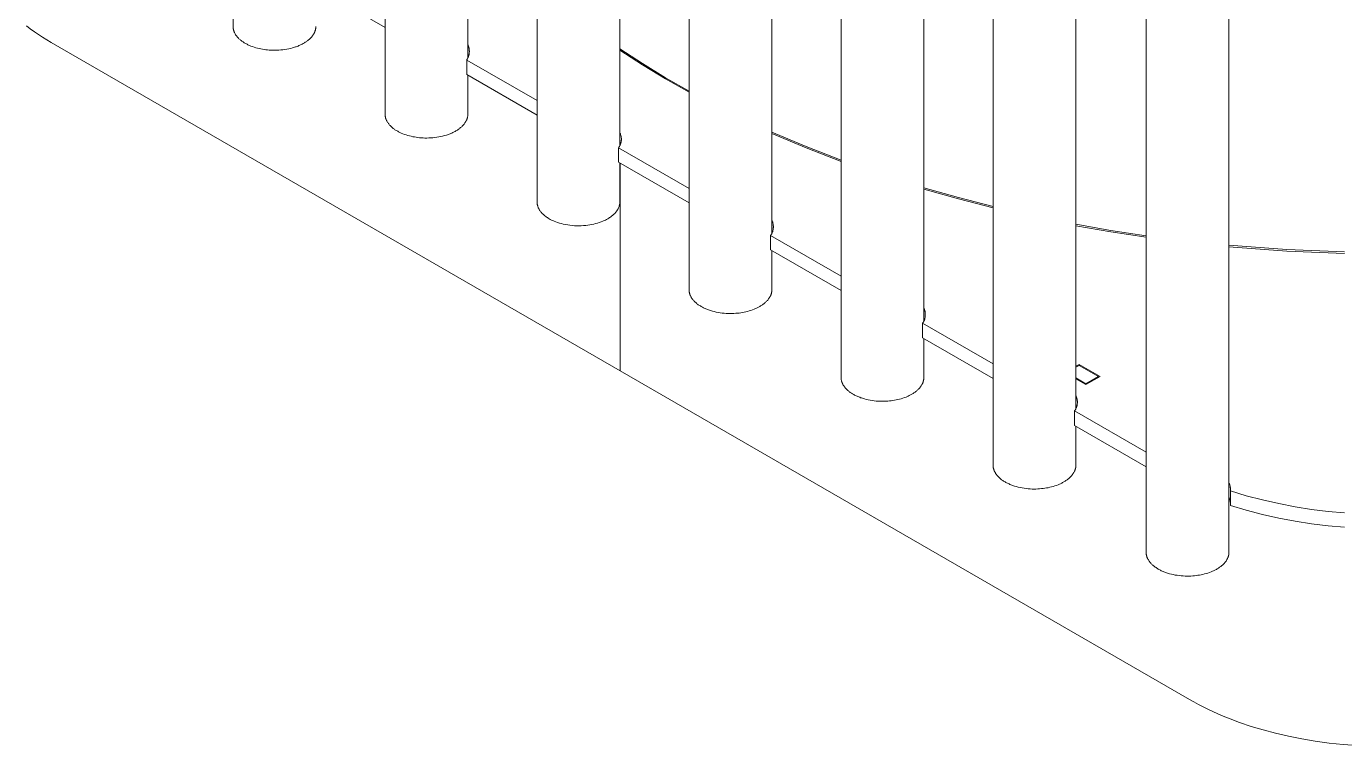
# Model space of a CAD drawing. Header units: millimetres. Extents: x 8434 to 10928, y 788 to 2545.
# Drawn here: x 10481.5 to 10670.7, y 1485.4 to 1588.6 of the extents above; entities that cross this region are included whole.
import ezdxf

# ---------------------------------------------------------------- set-up
doc = ezdxf.new("R2010")
doc.units = ezdxf.units.MM
doc.layers.add('ZANO_R', color=7, linetype='Continuous', lineweight=0)

msp = doc.modelspace()

# ---------------------------------------------------------------- linework, layer by layer
at = {"layer": 'ZANO_R'}
for p, q in [((10511.2, 1588.62), (10511.2, 2040.74)), ((10533.01, 1576.02), (10533.01, 2028.14)), ((10544.9, 2021.28), (10544.9, 1584.11)), ((10566.72, 2008.68), (10566.72, 1571.52)), ((10576.65, 1550.83), (10576.65, 2002.95)), ((10588.54, 1996.09), (10588.54, 1558.92)), ((10598.46, 1538.24), (10598.46, 1990.36)), ((10610.35, 1983.49), (10610.35, 1546.33)), ((10620.28, 1525.64), (10620.28, 1977.76)), ((10632.17, 1970.9), (10632.17, 1533.73)), ((10642.25, 1513.14), (10642.25, 1965.24)), ((10654.14, 1960.87), (10654.14, 1513.14)), ((10554.83, 1563.43), (10554.83, 1697.23)), ((10533.01, 1588.47), (10522.91, 1594.31)), ((10482.1, 1588.25), (10481.53, 1588.68)), ((10482.68, 1587.84), (10482.1, 1588.25)), ((10483.27, 1587.44), (10482.68, 1587.84)), ((10511.2, 1588.62), (10511.2, 1588.58)), ((10511.2, 1588.58), (10511.2, 1588.55)), ((10511.2, 1588.55), (10511.2, 1588.51)), ((10511.2, 1588.51), (10511.2, 1588.47)), ((10511.2, 1588.47), (10511.21, 1588.44)), ((10511.21, 1588.44), (10511.21, 1588.4)), ((10511.21, 1588.4), (10511.21, 1588.36)), ((10511.21, 1588.36), (10511.22, 1588.33)), ((10511.22, 1588.33), (10511.23, 1588.29)), ((10511.23, 1588.29), (10511.23, 1588.25)), ((10511.23, 1588.25), (10511.24, 1588.21)), ((10511.24, 1588.21), (10511.25, 1588.18)), ((10511.25, 1588.18), (10511.26, 1588.14)), ((10511.26, 1588.14), (10511.27, 1588.1)), ((10511.27, 1588.1), (10511.28, 1588.06)), ((10511.28, 1588.06), (10511.29, 1588.03)), ((10511.29, 1588.03), (10511.3, 1587.99)), ((10511.3, 1587.99), (10511.31, 1587.95)), ((10511.31, 1587.95), (10511.33, 1587.91)), ((10511.33, 1587.91), (10511.34, 1587.87)), ((10511.34, 1587.87), (10511.35, 1587.84)), ((10511.35, 1587.84), (10511.37, 1587.8)), ((10511.37, 1587.8), (10511.4, 1587.72)), ((10511.4, 1587.72), (10511.44, 1587.65)), ((10511.44, 1587.65), (10511.48, 1587.57)), ((10511.48, 1587.57), (10511.52, 1587.5)), ((10511.52, 1587.5), (10511.57, 1587.42)), ((10522.71, 1587.42), (10522.76, 1587.5)), ((10522.76, 1587.5), (10522.81, 1587.57)), ((10522.81, 1587.57), (10522.85, 1587.65)), ((10522.85, 1587.65), (10522.87, 1587.69)), ((10522.87, 1587.69), (10522.89, 1587.73)), ((10522.89, 1587.73), (10522.9, 1587.77)), ((10522.9, 1587.77), (10522.92, 1587.81)), ((10522.92, 1587.81), (10522.94, 1587.84)), ((10522.94, 1587.84), (10522.95, 1587.88)), ((10522.95, 1587.88), (10522.96, 1587.92)), ((10522.96, 1587.92), (10522.98, 1587.96)), ((10522.98, 1587.96), (10522.99, 1588)), ((10522.99, 1588), (10523, 1588.04)), ((10523, 1588.04), (10523.01, 1588.07)), ((10523.01, 1588.07), (10523.02, 1588.11)), ((10523.02, 1588.11), (10523.03, 1588.15)), ((10523.03, 1588.15), (10523.04, 1588.19)), ((10523.04, 1588.19), (10523.05, 1588.25)), ((10523.05, 1588.25), (10523.06, 1588.31)), ((10523.06, 1588.31), (10523.07, 1588.37)), ((10523.07, 1588.37), (10523.08, 1588.43)), ((10523.08, 1588.49), (10523.09, 1588.56)), ((10523.08, 1588.43), (10523.08, 1588.49)), ((10523.09, 1588.56), (10523.09, 1588.62)), ((10483.87, 1587.06), (10483.27, 1587.44)), ((10484.48, 1586.68), (10483.87, 1587.06)), ((10485.1, 1586.31), (10484.48, 1586.68)), ((10485.1, 1586.31), (10566.78, 1539.16)), ((10511.57, 1587.42), (10511.62, 1587.35)), ((10511.62, 1587.35), (10511.67, 1587.28)), ((10511.67, 1587.28), (10511.73, 1587.2)), ((10511.73, 1587.2), (10511.79, 1587.13)), ((10511.79, 1587.13), (10511.85, 1587.06)), ((10511.85, 1587.06), (10511.91, 1586.99)), ((10511.91, 1586.99), (10511.98, 1586.92)), ((10511.98, 1586.92), (10512.05, 1586.85)), ((10512.05, 1586.85), (10512.12, 1586.78)), ((10512.12, 1586.78), (10512.2, 1586.71)), ((10512.2, 1586.71), (10512.28, 1586.64)), ((10512.28, 1586.64), (10512.36, 1586.58)), ((10512.36, 1586.58), (10512.45, 1586.51)), ((10512.45, 1586.51), (10512.54, 1586.45)), ((10512.54, 1586.45), (10512.63, 1586.39)), ((10512.63, 1586.39), (10512.72, 1586.33)), ((10512.72, 1586.33), (10512.81, 1586.27)), ((10512.81, 1586.27), (10512.91, 1586.21)), ((10512.91, 1586.21), (10513.01, 1586.15)), ((10513.01, 1586.15), (10513.11, 1586.1)), ((10513.11, 1586.1), (10513.21, 1586.04)), ((10513.21, 1586.04), (10513.32, 1585.99)), ((10513.32, 1585.99), (10513.43, 1585.94)), ((10513.43, 1585.94), (10513.54, 1585.89)), ((10513.54, 1585.89), (10513.76, 1585.8)), ((10513.76, 1585.8), (10513.99, 1585.71)), ((10513.99, 1585.71), (10514.22, 1585.63)), ((10514.22, 1585.63), (10514.46, 1585.56)), ((10519.74, 1585.53), (10520.01, 1585.61)), ((10520.01, 1585.61), (10520.15, 1585.66)), ((10520.15, 1585.66), (10520.28, 1585.7)), ((10520.28, 1585.7), (10520.41, 1585.75)), ((10520.41, 1585.75), (10520.54, 1585.8)), ((10520.54, 1585.8), (10520.66, 1585.85)), ((10520.66, 1585.85), (10520.78, 1585.91)), ((10520.78, 1585.91), (10520.9, 1585.96)), ((10520.9, 1585.96), (10521.02, 1586.02)), ((10521.02, 1586.02), (10521.14, 1586.08)), ((10521.14, 1586.08), (10521.25, 1586.14)), ((10521.25, 1586.14), (10521.36, 1586.2)), ((10521.36, 1586.2), (10521.47, 1586.26)), ((10521.47, 1586.26), (10521.57, 1586.33)), ((10521.57, 1586.33), (10521.67, 1586.39)), ((10521.67, 1586.39), (10521.77, 1586.46)), ((10521.77, 1586.46), (10521.86, 1586.53)), ((10521.86, 1586.53), (10521.95, 1586.6)), ((10521.95, 1586.6), (10522.04, 1586.67)), ((10522.04, 1586.67), (10522.12, 1586.74)), ((10522.12, 1586.74), (10522.2, 1586.82)), ((10522.2, 1586.82), (10522.28, 1586.89)), ((10522.28, 1586.89), (10522.35, 1586.96)), ((10522.35, 1586.96), (10522.42, 1587.04)), ((10522.42, 1587.04), (10522.49, 1587.11)), ((10522.49, 1587.11), (10522.55, 1587.19)), ((10522.55, 1587.19), (10522.61, 1587.27)), ((10522.61, 1587.27), (10522.66, 1587.34)), ((10522.66, 1587.34), (10522.71, 1587.42)), ((10544.94, 1585.9), (10544.9, 1585.96)), ((10544.96, 1585.83), (10544.94, 1585.9)), ((10544.99, 1585.76), (10544.96, 1585.83)), ((10545.01, 1585.69), (10544.99, 1585.76)), ((10545.03, 1585.62), (10545.01, 1585.69)), ((10545.05, 1585.55), (10545.03, 1585.62)), ((10514.46, 1585.56), (10514.7, 1585.49)), ((10514.7, 1585.49), (10514.94, 1585.43)), ((10514.94, 1585.43), (10515.18, 1585.38)), ((10515.18, 1585.38), (10515.43, 1585.33)), ((10515.43, 1585.33), (10515.67, 1585.29)), ((10515.67, 1585.29), (10515.91, 1585.26)), ((10515.91, 1585.26), (10516.16, 1585.23)), ((10516.16, 1585.23), (10516.39, 1585.21)), ((10516.39, 1585.21), (10516.66, 1585.2)), ((10516.66, 1585.2), (10516.93, 1585.19)), ((10516.93, 1585.19), (10517.2, 1585.19)), ((10517.2, 1585.19), (10517.48, 1585.19)), ((10517.48, 1585.19), (10517.76, 1585.21)), ((10517.76, 1585.21), (10518.05, 1585.23)), ((10518.05, 1585.23), (10518.33, 1585.26)), ((10518.33, 1585.26), (10518.62, 1585.29)), ((10518.62, 1585.29), (10518.9, 1585.34)), ((10518.9, 1585.34), (10519.19, 1585.4)), ((10519.19, 1585.4), (10519.47, 1585.46)), ((10519.47, 1585.46), (10519.74, 1585.53)), ((10544.73, 1583.79), (10544.77, 1583.85)), ((10554.83, 1577.96), (10544.73, 1583.79)), ((10544.73, 1581.71), (10544.73, 1583.79)), ((10544.77, 1583.85), (10544.81, 1583.91)), ((10544.81, 1583.91), (10544.84, 1583.98)), ((10544.84, 1583.98), (10544.88, 1584.04)), ((10544.88, 1584.04), (10544.91, 1584.11)), ((10544.91, 1584.11), (10544.94, 1584.18)), ((10544.94, 1584.18), (10544.97, 1584.24)), ((10544.97, 1584.24), (10544.99, 1584.31)), ((10544.99, 1584.31), (10545.02, 1584.38)), ((10545.02, 1584.38), (10545.04, 1584.45)), ((10545.04, 1584.45), (10545.06, 1584.53)), ((10545.07, 1585.48), (10545.05, 1585.55)), ((10545.06, 1584.53), (10545.07, 1584.6)), ((10545.08, 1585.4), (10545.07, 1585.48)), ((10545.07, 1584.6), (10545.09, 1584.67)), ((10545.1, 1585.33), (10545.08, 1585.4)), ((10545.09, 1584.67), (10545.1, 1584.74)), ((10545.1, 1585.26), (10545.1, 1585.33)), ((10545.11, 1585.19), (10545.1, 1585.26)), ((10545.1, 1584.74), (10545.11, 1584.82)), ((10545.11, 1585.11), (10545.11, 1585.19)), ((10545.12, 1585.04), (10545.11, 1585.11)), ((10545.11, 1584.89), (10545.12, 1584.96)), ((10545.11, 1584.82), (10545.11, 1584.89)), ((10545.12, 1584.96), (10545.12, 1585.04)), ((10566.72, 1585.38), (10569.97, 1583.27)), ((10569.97, 1583.1), (10566.72, 1585.22)), ((10569.97, 1583.27), (10573.28, 1581.25)), ((10573.28, 1581.08), (10569.97, 1583.1)), ((10554.83, 1575.88), (10544.73, 1581.71)), ((10544.9, 1581.61), (10544.9, 1576.02)), ((10573.28, 1581.25), (10576.65, 1579.33)), ((10576.65, 1579.16), (10573.28, 1581.08)), ((10533.01, 1576.02), (10533.01, 1575.99)), ((10533.01, 1575.99), (10533.02, 1575.95)), ((10533.02, 1575.95), (10533.02, 1575.91)), ((10533.02, 1575.91), (10533.02, 1575.88)), ((10533.02, 1575.88), (10533.02, 1575.84)), ((10533.02, 1575.84), (10533.03, 1575.8)), ((10533.03, 1575.8), (10533.03, 1575.77)), ((10533.03, 1575.77), (10533.04, 1575.73)), ((10533.04, 1575.73), (10533.04, 1575.69)), ((10533.04, 1575.69), (10533.05, 1575.66)), ((10533.05, 1575.66), (10533.06, 1575.62)), ((10533.06, 1575.62), (10533.06, 1575.58)), ((10533.06, 1575.58), (10533.07, 1575.54)), ((10533.07, 1575.54), (10533.08, 1575.51)), ((10533.08, 1575.51), (10533.09, 1575.47)), ((10533.09, 1575.47), (10533.1, 1575.43)), ((10533.1, 1575.43), (10533.12, 1575.39)), ((10533.12, 1575.39), (10533.13, 1575.35)), ((10533.13, 1575.35), (10533.14, 1575.32)), ((10533.14, 1575.32), (10533.16, 1575.28)), ((10533.16, 1575.28), (10533.17, 1575.24)), ((10533.17, 1575.24), (10533.19, 1575.2)), ((10533.19, 1575.2), (10533.22, 1575.13)), ((10533.22, 1575.13), (10533.26, 1575.05)), ((10533.26, 1575.05), (10533.3, 1574.98)), ((10533.3, 1574.98), (10533.34, 1574.9)), ((10533.34, 1574.9), (10533.39, 1574.83)), ((10533.39, 1574.83), (10533.44, 1574.75)), ((10533.44, 1574.75), (10533.49, 1574.68)), ((10533.49, 1574.68), (10533.54, 1574.61)), ((10533.54, 1574.61), (10533.6, 1574.54)), ((10533.6, 1574.54), (10533.66, 1574.46)), ((10533.66, 1574.46), (10533.73, 1574.39)), ((10533.73, 1574.39), (10533.8, 1574.32)), ((10533.8, 1574.32), (10533.87, 1574.25)), ((10533.87, 1574.25), (10533.94, 1574.18)), ((10543.94, 1574.15), (10544.02, 1574.22)), ((10544.02, 1574.22), (10544.09, 1574.29)), ((10544.09, 1574.29), (10544.17, 1574.37)), ((10544.17, 1574.37), (10544.24, 1574.44)), ((10544.24, 1574.44), (10544.3, 1574.52)), ((10544.3, 1574.52), (10544.37, 1574.59)), ((10544.37, 1574.59), (10544.42, 1574.67)), ((10544.42, 1574.67), (10544.48, 1574.75)), ((10544.48, 1574.75), (10544.53, 1574.82)), ((10544.53, 1574.82), (10544.58, 1574.9)), ((10544.58, 1574.9), (10544.62, 1574.98)), ((10544.62, 1574.98), (10544.66, 1575.06)), ((10544.66, 1575.06), (10544.68, 1575.09)), ((10544.68, 1575.09), (10544.7, 1575.13)), ((10544.7, 1575.13), (10544.72, 1575.17)), ((10544.72, 1575.17), (10544.74, 1575.21)), ((10544.74, 1575.21), (10544.75, 1575.25)), ((10544.75, 1575.25), (10544.77, 1575.29)), ((10544.77, 1575.29), (10544.78, 1575.33)), ((10544.78, 1575.33), (10544.79, 1575.36)), ((10544.79, 1575.36), (10544.81, 1575.4)), ((10544.81, 1575.4), (10544.82, 1575.44)), ((10544.82, 1575.44), (10544.83, 1575.48)), ((10544.83, 1575.48), (10544.84, 1575.52)), ((10544.84, 1575.52), (10544.85, 1575.55)), ((10544.85, 1575.55), (10544.86, 1575.59)), ((10544.86, 1575.59), (10544.87, 1575.65)), ((10544.87, 1575.65), (10544.88, 1575.71)), ((10544.88, 1575.71), (10544.89, 1575.78)), ((10544.89, 1575.78), (10544.9, 1575.84)), ((10544.9, 1575.96), (10544.9, 1576.02)), ((10544.9, 1575.9), (10544.9, 1575.96)), ((10544.9, 1575.84), (10544.9, 1575.9)), ((10533.94, 1574.18), (10534.02, 1574.12)), ((10534.02, 1574.12), (10534.1, 1574.05)), ((10534.1, 1574.05), (10534.18, 1573.98)), ((10534.18, 1573.98), (10534.26, 1573.92)), ((10534.26, 1573.92), (10534.35, 1573.85)), ((10534.35, 1573.85), (10534.44, 1573.79)), ((10534.44, 1573.79), (10534.53, 1573.73)), ((10534.53, 1573.73), (10534.63, 1573.67)), ((10534.63, 1573.67), (10534.73, 1573.61)), ((10534.73, 1573.61), (10534.83, 1573.56)), ((10534.83, 1573.56), (10534.93, 1573.5)), ((10534.93, 1573.5), (10535.03, 1573.45)), ((10535.03, 1573.45), (10535.14, 1573.4)), ((10535.14, 1573.4), (10535.24, 1573.34)), ((10535.24, 1573.34), (10535.35, 1573.3)), ((10535.35, 1573.3), (10535.58, 1573.2)), ((10535.58, 1573.2), (10535.8, 1573.11)), ((10535.8, 1573.11), (10536.04, 1573.03)), ((10536.04, 1573.03), (10536.27, 1572.96)), ((10536.27, 1572.96), (10536.51, 1572.9)), ((10536.51, 1572.9), (10536.76, 1572.84)), ((10536.76, 1572.84), (10537, 1572.78)), ((10537, 1572.78), (10537.24, 1572.74)), ((10537.24, 1572.74), (10537.49, 1572.7)), ((10537.49, 1572.7), (10537.73, 1572.67)), ((10537.73, 1572.67), (10537.97, 1572.64)), ((10537.97, 1572.64), (10538.21, 1572.62)), ((10538.21, 1572.62), (10538.47, 1572.6)), ((10538.47, 1572.6), (10538.74, 1572.59)), ((10538.74, 1572.59), (10539.02, 1572.59)), ((10539.02, 1572.59), (10539.3, 1572.6)), ((10539.3, 1572.6), (10539.58, 1572.61)), ((10539.58, 1572.61), (10539.86, 1572.63)), ((10539.86, 1572.63), (10540.15, 1572.66)), ((10540.15, 1572.66), (10540.43, 1572.7)), ((10540.43, 1572.7), (10540.72, 1572.75)), ((10540.72, 1572.75), (10541, 1572.8)), ((10541, 1572.8), (10541.28, 1572.86)), ((10541.28, 1572.86), (10541.56, 1572.94)), ((10541.56, 1572.94), (10541.83, 1573.02)), ((10541.83, 1573.02), (10541.96, 1573.06)), ((10541.96, 1573.06), (10542.1, 1573.11)), ((10542.1, 1573.11), (10542.23, 1573.16)), ((10542.23, 1573.16), (10542.35, 1573.21)), ((10542.35, 1573.21), (10542.48, 1573.26)), ((10542.48, 1573.26), (10542.6, 1573.31)), ((10542.6, 1573.31), (10542.72, 1573.37)), ((10542.72, 1573.37), (10542.84, 1573.42)), ((10542.84, 1573.42), (10542.95, 1573.48)), ((10542.95, 1573.48), (10543.07, 1573.54)), ((10543.07, 1573.54), (10543.18, 1573.6)), ((10543.18, 1573.6), (10543.28, 1573.67)), ((10543.28, 1573.67), (10543.39, 1573.73)), ((10543.39, 1573.73), (10543.49, 1573.8)), ((10543.49, 1573.8), (10543.58, 1573.87)), ((10543.58, 1573.87), (10543.68, 1573.93)), ((10543.68, 1573.93), (10543.77, 1574)), ((10543.77, 1574), (10543.85, 1574.08)), ((10543.85, 1574.08), (10543.94, 1574.15)), ((10566.75, 1573.3), (10566.72, 1573.37)), ((10566.78, 1573.23), (10566.75, 1573.3)), ((10566.81, 1573.17), (10566.78, 1573.23)), ((10566.83, 1573.1), (10566.81, 1573.17)), ((10566.85, 1573.02), (10566.83, 1573.1)), ((10566.87, 1572.95), (10566.85, 1573.02)), ((10566.89, 1572.88), (10566.87, 1572.95)), ((10566.9, 1572.81), (10566.89, 1572.88)), ((10566.91, 1572.74), (10566.9, 1572.81)), ((10566.92, 1572.66), (10566.91, 1572.74)), ((10566.93, 1572.59), (10566.92, 1572.66)), ((10566.93, 1572.52), (10566.93, 1572.59)), ((10566.93, 1572.44), (10566.93, 1572.52)), ((10566.93, 1572.37), (10566.93, 1572.44)), ((10566.93, 1572.29), (10566.93, 1572.37)), ((10588.54, 1573.45), (10593.47, 1571.36)), ((10593.47, 1571.17), (10588.54, 1573.26)), ((10566.54, 1571.2), (10566.58, 1571.26)), ((10576.65, 1565.36), (10566.54, 1571.2)), ((10566.54, 1569.11), (10566.54, 1571.2)), ((10566.58, 1571.26), (10566.62, 1571.32)), ((10566.62, 1571.32), (10566.66, 1571.38)), ((10566.66, 1571.38), (10566.69, 1571.45)), ((10566.69, 1571.45), (10566.73, 1571.51)), ((10566.73, 1571.51), (10566.76, 1571.58)), ((10566.76, 1571.58), (10566.78, 1571.65)), ((10566.78, 1571.65), (10566.81, 1571.72)), ((10566.81, 1571.72), (10566.83, 1571.79)), ((10566.83, 1571.79), (10566.85, 1571.86)), ((10566.85, 1571.86), (10566.87, 1571.93)), ((10566.87, 1571.93), (10566.89, 1572)), ((10566.89, 1572), (10566.9, 1572.08)), ((10566.9, 1572.08), (10566.91, 1572.15)), ((10566.91, 1572.15), (10566.92, 1572.22)), ((10566.92, 1572.22), (10566.93, 1572.29)), ((10593.47, 1571.36), (10598.46, 1569.42)), ((10598.46, 1569.23), (10593.47, 1571.17)), ((10576.65, 1563.28), (10566.54, 1569.11)), ((10566.72, 1569.01), (10566.72, 1563.43)), ((10566.78, 1568.98), (10566.78, 1539.16)), ((10610.35, 1565.46), (10615.3, 1564.06)), ((10615.3, 1563.86), (10610.35, 1565.26)), ((10554.83, 1563.43), (10554.83, 1563.37)), ((10554.83, 1563.37), (10554.83, 1563.32)), ((10554.83, 1563.32), (10554.84, 1563.26)), ((10554.84, 1563.26), (10554.84, 1563.2)), ((10554.84, 1563.2), (10554.85, 1563.15)), ((10554.85, 1563.15), (10554.86, 1563.09)), ((10554.86, 1563.09), (10554.87, 1563.04)), ((10554.87, 1563.04), (10554.88, 1562.99)), ((10554.88, 1562.99), (10554.9, 1562.92)), ((10554.9, 1562.92), (10554.9, 1562.91)), ((10554.9, 1562.91), (10554.92, 1562.84)), ((10566.63, 1562.84), (10566.65, 1562.91)), ((10566.65, 1562.91), (10566.66, 1562.92)), ((10566.66, 1562.92), (10566.67, 1562.99)), ((10566.67, 1562.99), (10566.68, 1563.04)), ((10566.68, 1563.04), (10566.69, 1563.1)), ((10566.69, 1563.1), (10566.7, 1563.15)), ((10566.7, 1563.15), (10566.71, 1563.22)), ((10566.71, 1563.22), (10566.72, 1563.29)), ((10566.72, 1563.36), (10566.72, 1563.43)), ((10566.72, 1563.29), (10566.72, 1563.36)), ((10615.3, 1564.06), (10620.28, 1562.78)), ((10620.28, 1562.57), (10615.3, 1563.86)), ((10554.92, 1562.84), (10554.92, 1562.82)), ((10554.92, 1562.82), (10554.95, 1562.75)), ((10554.95, 1562.75), (10554.98, 1562.67)), ((10554.98, 1562.67), (10555.01, 1562.59)), ((10555.01, 1562.59), (10555.04, 1562.52)), ((10555.04, 1562.52), (10555.08, 1562.45)), ((10555.08, 1562.45), (10555.12, 1562.38)), ((10555.12, 1562.38), (10555.16, 1562.3)), ((10555.16, 1562.3), (10555.2, 1562.23)), ((10555.2, 1562.23), (10555.25, 1562.17)), ((10555.25, 1562.17), (10555.3, 1562.09)), ((10555.3, 1562.09), (10555.35, 1562.02)), ((10555.35, 1562.02), (10555.41, 1561.95)), ((10555.41, 1561.95), (10555.46, 1561.89)), ((10555.46, 1561.89), (10555.53, 1561.81)), ((10555.53, 1561.81), (10555.62, 1561.72)), ((10555.62, 1561.72), (10555.7, 1561.64)), ((10555.7, 1561.64), (10555.79, 1561.56)), ((10555.79, 1561.56), (10555.88, 1561.48)), ((10555.88, 1561.48), (10555.97, 1561.41)), ((10555.97, 1561.41), (10556.08, 1561.32)), ((10556.08, 1561.32), (10556.2, 1561.24)), ((10556.2, 1561.24), (10556.32, 1561.16)), ((10556.32, 1561.16), (10556.44, 1561.08)), ((10556.44, 1561.08), (10556.56, 1561.01)), ((10556.56, 1561.01), (10556.73, 1560.91)), ((10564.82, 1560.91), (10564.99, 1561.01)), ((10564.99, 1561.01), (10565.12, 1561.08)), ((10565.12, 1561.08), (10565.24, 1561.16)), ((10565.24, 1561.16), (10565.35, 1561.24)), ((10565.35, 1561.24), (10565.47, 1561.32)), ((10565.47, 1561.32), (10565.58, 1561.41)), ((10565.58, 1561.41), (10565.68, 1561.48)), ((10565.68, 1561.48), (10565.76, 1561.56)), ((10565.76, 1561.56), (10565.85, 1561.64)), ((10565.85, 1561.64), (10565.94, 1561.72)), ((10565.94, 1561.72), (10566.02, 1561.81)), ((10566.02, 1561.81), (10566.09, 1561.89)), ((10566.09, 1561.89), (10566.15, 1561.95)), ((10566.15, 1561.95), (10566.2, 1562.02)), ((10566.2, 1562.02), (10566.25, 1562.09)), ((10566.25, 1562.09), (10566.31, 1562.17)), ((10566.31, 1562.17), (10566.35, 1562.23)), ((10566.35, 1562.23), (10566.39, 1562.3)), ((10566.39, 1562.3), (10566.43, 1562.38)), ((10566.43, 1562.38), (10566.47, 1562.45)), ((10566.47, 1562.45), (10566.51, 1562.52)), ((10566.51, 1562.52), (10566.54, 1562.59)), ((10566.54, 1562.59), (10566.57, 1562.67)), ((10566.57, 1562.67), (10566.6, 1562.75)), ((10566.6, 1562.75), (10566.63, 1562.82)), ((10566.63, 1562.82), (10566.63, 1562.84)), ((10556.73, 1560.91), (10556.91, 1560.82)), ((10556.91, 1560.82), (10557.09, 1560.73)), ((10557.09, 1560.73), (10557.28, 1560.65)), ((10557.28, 1560.65), (10557.54, 1560.55)), ((10557.54, 1560.55), (10557.79, 1560.46)), ((10557.79, 1560.46), (10558.06, 1560.38)), ((10558.06, 1560.38), (10558.32, 1560.3)), ((10558.32, 1560.3), (10558.59, 1560.24)), ((10558.59, 1560.24), (10558.91, 1560.17)), ((10558.91, 1560.17), (10559.23, 1560.11)), ((10559.23, 1560.11), (10559.55, 1560.07)), ((10559.55, 1560.07), (10559.87, 1560.04)), ((10559.87, 1560.04), (10560.19, 1560.01)), ((10560.19, 1560.01), (10560.51, 1560)), ((10560.51, 1560), (10560.83, 1560)), ((10560.83, 1560), (10561.18, 1560)), ((10561.18, 1560), (10561.52, 1560.02)), ((10561.52, 1560.02), (10561.81, 1560.05)), ((10561.81, 1560.05), (10562.1, 1560.08)), ((10562.1, 1560.08), (10562.39, 1560.12)), ((10562.39, 1560.12), (10562.68, 1560.18)), ((10562.68, 1560.18), (10562.96, 1560.24)), ((10562.96, 1560.24), (10563.23, 1560.3)), ((10563.23, 1560.3), (10563.49, 1560.38)), ((10563.49, 1560.38), (10563.76, 1560.46)), ((10563.76, 1560.46), (10564.02, 1560.55)), ((10564.02, 1560.55), (10564.27, 1560.65)), ((10564.27, 1560.65), (10564.46, 1560.73)), ((10564.46, 1560.73), (10564.64, 1560.82)), ((10564.64, 1560.82), (10564.82, 1560.91)), ((10588.57, 1560.71), (10588.54, 1560.77)), ((10588.6, 1560.64), (10588.57, 1560.71)), ((10588.62, 1560.57), (10588.6, 1560.64)), ((10588.6, 1559.05), (10588.63, 1559.12)), ((10588.65, 1560.5), (10588.62, 1560.57)), ((10588.63, 1559.12), (10588.65, 1559.19)), ((10588.67, 1560.43), (10588.65, 1560.5)), ((10588.65, 1559.19), (10588.67, 1559.26)), ((10588.69, 1560.36), (10588.67, 1560.43)), ((10588.67, 1559.26), (10588.69, 1559.34)), ((10588.7, 1560.29), (10588.69, 1560.36)), ((10588.69, 1559.34), (10588.7, 1559.41)), ((10588.72, 1560.21), (10588.7, 1560.29)), ((10588.7, 1559.41), (10588.72, 1559.48)), ((10588.73, 1560.14), (10588.72, 1560.21)), ((10588.72, 1559.48), (10588.73, 1559.55)), ((10588.74, 1560.07), (10588.73, 1560.14)), ((10588.73, 1559.55), (10588.74, 1559.63)), ((10588.74, 1559.99), (10588.74, 1560.07)), ((10588.75, 1559.92), (10588.74, 1559.99)), ((10588.74, 1559.7), (10588.75, 1559.77)), ((10588.74, 1559.63), (10588.74, 1559.7)), ((10588.75, 1559.85), (10588.75, 1559.92)), ((10588.75, 1559.77), (10588.75, 1559.85)), ((10632.17, 1560.22), (10637.2, 1559.34)), ((10637.2, 1559.13), (10632.17, 1560.01)), ((10637.2, 1559.34), (10642.25, 1558.57)), ((10642.25, 1558.36), (10637.2, 1559.13)), ((10588.36, 1558.6), (10588.4, 1558.66)), ((10598.46, 1552.77), (10588.36, 1558.6)), ((10588.36, 1556.52), (10588.36, 1558.6)), ((10588.4, 1558.66), (10588.44, 1558.72)), ((10588.44, 1558.72), (10588.47, 1558.79)), ((10588.47, 1558.79), (10588.51, 1558.85)), ((10588.51, 1558.85), (10588.54, 1558.92)), ((10588.54, 1558.92), (10588.57, 1558.99)), ((10588.57, 1558.99), (10588.6, 1559.05)), ((10654.14, 1557.19), (10662.43, 1556.58)), ((10598.46, 1550.69), (10588.36, 1556.52)), ((10588.54, 1556.42), (10588.54, 1550.83)), ((10662.43, 1556.37), (10654.14, 1556.98)), ((10662.43, 1556.58), (10670.74, 1556.24)), ((10670.74, 1556.03), (10662.43, 1556.37)), ((10576.65, 1550.83), (10576.65, 1550.78)), ((10576.65, 1550.78), (10576.65, 1550.72)), ((10576.65, 1550.72), (10576.65, 1550.67)), ((10576.65, 1550.67), (10576.66, 1550.62)), ((10576.66, 1550.62), (10576.67, 1550.56)), ((10576.67, 1550.56), (10576.67, 1550.51)), ((10576.67, 1550.51), (10576.68, 1550.45)), ((10576.68, 1550.45), (10576.69, 1550.4)), ((10576.69, 1550.4), (10576.7, 1550.36)), ((10576.7, 1550.36), (10576.71, 1550.32)), ((10576.71, 1550.32), (10576.72, 1550.29)), ((10576.72, 1550.29), (10576.73, 1550.25)), ((10576.73, 1550.25), (10576.74, 1550.21)), ((10576.74, 1550.21), (10576.76, 1550.17)), ((10576.76, 1550.17), (10576.77, 1550.13)), ((10576.77, 1550.13), (10576.78, 1550.1)), ((10576.78, 1550.1), (10576.8, 1550.06)), ((10576.8, 1550.06), (10576.82, 1550.02)), ((10576.82, 1550.02), (10576.83, 1549.98)), ((10576.83, 1549.98), (10576.85, 1549.94)), ((10576.85, 1549.94), (10576.87, 1549.9)), ((10576.87, 1549.9), (10576.89, 1549.87)), ((10576.89, 1549.87), (10576.93, 1549.79)), ((10576.93, 1549.79), (10576.97, 1549.71)), ((10576.97, 1549.71), (10577.02, 1549.63)), ((10577.02, 1549.63), (10577.07, 1549.56)), ((10588.12, 1549.56), (10588.17, 1549.64)), ((10588.17, 1549.64), (10588.21, 1549.71)), ((10588.21, 1549.71), (10588.25, 1549.79)), ((10588.25, 1549.79), (10588.29, 1549.86)), ((10588.29, 1549.86), (10588.33, 1549.94)), ((10588.33, 1549.94), (10588.37, 1550.01)), ((10588.37, 1550.01), (10588.38, 1550.05)), ((10588.38, 1550.05), (10588.4, 1550.09)), ((10588.4, 1550.09), (10588.41, 1550.13)), ((10588.41, 1550.13), (10588.42, 1550.16)), ((10588.42, 1550.16), (10588.44, 1550.2)), ((10588.44, 1550.2), (10588.45, 1550.24)), ((10588.45, 1550.24), (10588.46, 1550.28)), ((10588.46, 1550.28), (10588.47, 1550.31)), ((10588.47, 1550.31), (10588.48, 1550.35)), ((10588.48, 1550.35), (10588.49, 1550.39)), ((10588.49, 1550.39), (10588.5, 1550.43)), ((10588.5, 1550.46), (10588.51, 1550.5)), ((10588.5, 1550.43), (10588.5, 1550.46)), ((10588.51, 1550.5), (10588.52, 1550.54)), ((10588.52, 1550.58), (10588.53, 1550.61)), ((10588.52, 1550.54), (10588.52, 1550.58)), ((10588.53, 1550.72), (10588.54, 1550.76)), ((10588.53, 1550.69), (10588.53, 1550.72)), ((10588.53, 1550.65), (10588.53, 1550.69)), ((10588.53, 1550.61), (10588.53, 1550.65)), ((10588.54, 1550.8), (10588.54, 1550.83)), ((10588.54, 1550.76), (10588.54, 1550.8)), ((10577.07, 1549.56), (10577.13, 1549.48)), ((10577.13, 1549.48), (10577.19, 1549.4)), ((10577.19, 1549.4), (10577.25, 1549.33)), ((10577.25, 1549.33), (10577.31, 1549.25)), ((10577.31, 1549.25), (10577.38, 1549.18)), ((10577.38, 1549.18), (10577.46, 1549.1)), ((10577.46, 1549.1), (10577.53, 1549.03)), ((10577.53, 1549.03), (10577.61, 1548.96)), ((10577.61, 1548.96), (10577.7, 1548.88)), ((10577.7, 1548.88), (10577.78, 1548.81)), ((10577.78, 1548.81), (10577.87, 1548.74)), ((10577.87, 1548.74), (10577.97, 1548.67)), ((10577.97, 1548.67), (10578.07, 1548.61)), ((10578.07, 1548.61), (10578.17, 1548.54)), ((10578.17, 1548.54), (10578.27, 1548.48)), ((10578.27, 1548.48), (10578.38, 1548.41)), ((10578.38, 1548.41), (10578.48, 1548.35)), ((10578.48, 1548.35), (10578.6, 1548.29)), ((10578.6, 1548.29), (10578.71, 1548.23)), ((10578.71, 1548.23), (10578.83, 1548.17)), ((10578.83, 1548.17), (10578.95, 1548.12)), ((10578.95, 1548.12), (10579.07, 1548.07)), ((10579.07, 1548.07), (10579.2, 1548.01)), ((10579.2, 1548.01), (10579.33, 1547.96)), ((10579.33, 1547.96), (10579.46, 1547.92)), ((10579.46, 1547.92), (10579.59, 1547.87)), ((10579.59, 1547.87), (10579.72, 1547.83)), ((10579.72, 1547.83), (10579.99, 1547.75)), ((10579.99, 1547.75), (10580.27, 1547.67)), ((10585.04, 1547.7), (10585.28, 1547.77)), ((10585.28, 1547.77), (10585.51, 1547.84)), ((10585.51, 1547.84), (10585.75, 1547.92)), ((10585.75, 1547.92), (10585.98, 1548.01)), ((10585.98, 1548.01), (10586.2, 1548.1)), ((10586.2, 1548.1), (10586.31, 1548.15)), ((10586.31, 1548.15), (10586.42, 1548.2)), ((10586.42, 1548.2), (10586.52, 1548.26)), ((10586.52, 1548.26), (10586.62, 1548.31)), ((10586.62, 1548.31), (10586.73, 1548.37)), ((10586.73, 1548.37), (10586.83, 1548.42)), ((10586.83, 1548.42), (10586.92, 1548.48)), ((10586.92, 1548.48), (10587.02, 1548.54)), ((10587.02, 1548.54), (10587.11, 1548.6)), ((10587.11, 1548.6), (10587.2, 1548.66)), ((10587.2, 1548.66), (10587.29, 1548.73)), ((10587.29, 1548.73), (10587.37, 1548.79)), ((10587.37, 1548.79), (10587.45, 1548.86)), ((10587.45, 1548.86), (10587.53, 1548.92)), ((10587.53, 1548.92), (10587.61, 1548.99)), ((10587.61, 1548.99), (10587.68, 1549.06)), ((10587.68, 1549.06), (10587.75, 1549.13)), ((10587.75, 1549.13), (10587.82, 1549.2)), ((10587.82, 1549.2), (10587.89, 1549.27)), ((10587.89, 1549.27), (10587.95, 1549.34)), ((10587.95, 1549.34), (10588.01, 1549.42)), ((10588.01, 1549.42), (10588.06, 1549.49)), ((10588.06, 1549.49), (10588.12, 1549.56)), ((10610.38, 1548.11), (10610.35, 1548.18)), ((10610.41, 1548.04), (10610.38, 1548.11)), ((10610.44, 1547.97), (10610.41, 1548.04)), ((10610.46, 1547.9), (10610.44, 1547.97)), ((10610.48, 1547.83), (10610.46, 1547.9)), ((10610.5, 1547.76), (10610.48, 1547.83)), ((10610.52, 1547.69), (10610.5, 1547.76)), ((10580.27, 1547.67), (10580.55, 1547.61)), ((10580.55, 1547.61), (10580.83, 1547.55)), ((10580.83, 1547.55), (10581.12, 1547.51)), ((10581.12, 1547.51), (10581.4, 1547.47)), ((10581.4, 1547.47), (10581.69, 1547.44)), ((10581.69, 1547.44), (10581.97, 1547.42)), ((10581.97, 1547.42), (10582.26, 1547.41)), ((10582.26, 1547.41), (10582.53, 1547.4)), ((10582.53, 1547.4), (10582.81, 1547.4)), ((10582.81, 1547.4), (10583.08, 1547.41)), ((10583.08, 1547.41), (10583.34, 1547.43)), ((10583.34, 1547.43), (10583.58, 1547.45)), ((10583.58, 1547.45), (10583.82, 1547.47)), ((10583.82, 1547.47), (10584.06, 1547.51)), ((10584.06, 1547.51), (10584.31, 1547.55)), ((10584.31, 1547.55), (10584.55, 1547.59)), ((10584.55, 1547.59), (10584.8, 1547.64)), ((10584.8, 1547.64), (10585.04, 1547.7)), ((10610.17, 1546), (10610.21, 1546.07)), ((10620.28, 1540.17), (10610.17, 1546)), ((10610.17, 1543.92), (10610.17, 1546)), ((10610.21, 1546.07), (10610.25, 1546.13)), ((10610.25, 1546.13), (10610.29, 1546.19)), ((10610.29, 1546.19), (10610.33, 1546.26)), ((10610.33, 1546.26), (10610.36, 1546.32)), ((10610.36, 1546.32), (10610.39, 1546.39)), ((10610.39, 1546.39), (10610.42, 1546.46)), ((10610.42, 1546.46), (10610.44, 1546.53)), ((10610.44, 1546.53), (10610.47, 1546.6)), ((10610.47, 1546.6), (10610.49, 1546.67)), ((10610.49, 1546.67), (10610.5, 1546.74)), ((10610.5, 1546.74), (10610.52, 1546.81)), ((10610.53, 1547.62), (10610.52, 1547.69)), ((10610.52, 1546.81), (10610.53, 1546.88)), ((10610.54, 1547.54), (10610.53, 1547.62)), ((10610.53, 1546.88), (10610.55, 1546.96)), ((10610.55, 1547.47), (10610.54, 1547.54)), ((10610.56, 1547.4), (10610.55, 1547.47)), ((10610.55, 1547.03), (10610.56, 1547.1)), ((10610.55, 1546.96), (10610.55, 1547.03)), ((10610.56, 1547.32), (10610.56, 1547.4)), ((10610.56, 1547.25), (10610.56, 1547.32)), ((10610.56, 1547.18), (10610.56, 1547.25)), ((10610.56, 1547.1), (10610.56, 1547.18)), ((10620.28, 1538.09), (10610.17, 1543.92)), ((10610.35, 1543.82), (10610.35, 1538.24)), ((10566.78, 1539.16), (10648.46, 1492)), ((10632.65, 1540.1), (10632.17, 1539.82)), ((10632.65, 1539.96), (10632.17, 1539.68)), ((10635.65, 1538.37), (10632.65, 1540.1)), ((10632.65, 1540.1), (10632.65, 1539.96)), ((10635.41, 1538.37), (10632.65, 1539.96)), ((10633.61, 1537.33), (10635.41, 1538.37)), ((10633.61, 1537.19), (10635.65, 1538.37)), ((10635.41, 1538.23), (10635.41, 1538.37)), ((10598.46, 1538.24), (10598.46, 1538.18)), ((10598.46, 1538.18), (10598.47, 1538.13)), ((10598.47, 1538.13), (10598.47, 1538.07)), ((10598.47, 1538.07), (10598.47, 1538.02)), ((10598.47, 1538.02), (10598.48, 1537.97)), ((10598.48, 1537.97), (10598.49, 1537.91)), ((10598.49, 1537.91), (10598.5, 1537.86)), ((10598.5, 1537.86), (10598.51, 1537.8)), ((10598.51, 1537.8), (10598.52, 1537.77)), ((10598.52, 1537.77), (10598.53, 1537.73)), ((10598.53, 1537.73), (10598.54, 1537.69)), ((10598.54, 1537.69), (10598.55, 1537.65)), ((10598.55, 1537.65), (10598.56, 1537.62)), ((10598.56, 1537.62), (10598.57, 1537.58)), ((10598.57, 1537.58), (10598.59, 1537.54)), ((10598.59, 1537.54), (10598.6, 1537.5)), ((10598.6, 1537.5), (10598.62, 1537.46)), ((10598.62, 1537.46), (10598.63, 1537.42)), ((10598.63, 1537.42), (10598.65, 1537.39)), ((10598.65, 1537.39), (10598.67, 1537.35)), ((10598.67, 1537.35), (10598.68, 1537.31)), ((10598.68, 1537.31), (10598.7, 1537.27)), ((10598.7, 1537.27), (10598.74, 1537.19)), ((10598.74, 1537.19), (10598.79, 1537.12)), ((10598.79, 1537.12), (10598.84, 1537.04)), ((10598.84, 1537.04), (10598.89, 1536.96)), ((10598.89, 1536.96), (10598.94, 1536.88)), ((10598.94, 1536.88), (10599, 1536.81)), ((10599, 1536.81), (10599.06, 1536.73)), ((10599.06, 1536.73), (10599.13, 1536.66)), ((10599.13, 1536.66), (10599.2, 1536.58)), ((10599.2, 1536.58), (10599.27, 1536.51)), ((10599.27, 1536.51), (10599.35, 1536.43)), ((10599.35, 1536.43), (10599.43, 1536.36)), ((10609.35, 1536.33), (10609.43, 1536.4)), ((10609.43, 1536.4), (10609.5, 1536.47)), ((10609.5, 1536.47), (10609.57, 1536.53)), ((10609.57, 1536.53), (10609.64, 1536.61)), ((10609.64, 1536.61), (10609.7, 1536.68)), ((10609.7, 1536.68), (10609.77, 1536.75)), ((10609.77, 1536.75), (10609.82, 1536.82)), ((10609.82, 1536.82), (10609.88, 1536.89)), ((10609.88, 1536.89), (10609.93, 1536.97)), ((10609.93, 1536.97), (10609.98, 1537.04)), ((10609.98, 1537.04), (10610.03, 1537.12)), ((10610.03, 1537.12), (10610.07, 1537.19)), ((10610.07, 1537.19), (10610.11, 1537.27)), ((10610.11, 1537.27), (10610.15, 1537.34)), ((10610.15, 1537.34), (10610.18, 1537.42)), ((10610.18, 1537.42), (10610.2, 1537.45)), ((10610.2, 1537.45), (10610.21, 1537.49)), ((10610.21, 1537.49), (10610.23, 1537.53)), ((10610.23, 1537.53), (10610.24, 1537.57)), ((10610.24, 1537.57), (10610.25, 1537.61)), ((10610.25, 1537.61), (10610.26, 1537.64)), ((10610.26, 1537.64), (10610.27, 1537.68)), ((10610.27, 1537.68), (10610.29, 1537.72)), ((10610.29, 1537.76), (10610.3, 1537.79)), ((10610.29, 1537.72), (10610.29, 1537.76)), ((10610.3, 1537.79), (10610.31, 1537.83)), ((10610.31, 1537.83), (10610.32, 1537.87)), ((10610.32, 1537.87), (10610.33, 1537.91)), ((10610.33, 1537.94), (10610.34, 1537.98)), ((10610.33, 1537.91), (10610.33, 1537.94)), ((10610.34, 1538.02), (10610.35, 1538.05)), ((10610.34, 1537.98), (10610.34, 1538.02)), ((10610.35, 1538.2), (10610.35, 1538.24)), ((10610.35, 1538.16), (10610.35, 1538.2)), ((10610.35, 1538.13), (10610.35, 1538.16)), ((10610.35, 1538.09), (10610.35, 1538.13)), ((10610.35, 1538.05), (10610.35, 1538.09)), ((10633.61, 1537.33), (10632.17, 1538.16)), ((10632.17, 1538.02), (10633.61, 1537.19)), ((10633.61, 1537.19), (10633.61, 1537.33)), ((10599.43, 1536.36), (10599.51, 1536.29)), ((10599.51, 1536.29), (10599.6, 1536.22)), ((10599.6, 1536.22), (10599.69, 1536.15)), ((10599.69, 1536.15), (10599.78, 1536.08)), ((10599.78, 1536.08), (10599.88, 1536.01)), ((10599.88, 1536.01), (10599.98, 1535.95)), ((10599.98, 1535.95), (10600.09, 1535.88)), ((10600.09, 1535.88), (10600.19, 1535.82)), ((10600.19, 1535.82), (10600.3, 1535.76)), ((10600.3, 1535.76), (10600.41, 1535.69)), ((10600.41, 1535.69), (10600.53, 1535.64)), ((10600.53, 1535.64), (10600.65, 1535.58)), ((10600.65, 1535.58), (10600.77, 1535.52)), ((10600.77, 1535.52), (10600.89, 1535.47)), ((10600.89, 1535.47), (10601.02, 1535.42)), ((10601.02, 1535.42), (10601.14, 1535.37)), ((10601.14, 1535.37), (10601.27, 1535.32)), ((10601.27, 1535.32), (10601.4, 1535.28)), ((10601.4, 1535.28), (10601.54, 1535.23)), ((10601.54, 1535.23), (10601.81, 1535.15)), ((10601.81, 1535.15), (10602.08, 1535.08)), ((10602.08, 1535.08), (10602.36, 1535.01)), ((10602.36, 1535.01), (10602.65, 1534.96)), ((10602.65, 1534.96), (10602.93, 1534.91)), ((10602.93, 1534.91), (10603.22, 1534.87)), ((10603.22, 1534.87), (10603.51, 1534.84)), ((10603.51, 1534.84), (10603.79, 1534.82)), ((10603.79, 1534.82), (10604.07, 1534.81)), ((10604.07, 1534.81), (10604.35, 1534.8)), ((10604.35, 1534.8), (10604.62, 1534.81)), ((10604.62, 1534.81), (10604.89, 1534.82)), ((10604.89, 1534.82), (10605.16, 1534.83)), ((10605.16, 1534.83), (10605.4, 1534.85)), ((10605.4, 1534.85), (10605.64, 1534.88)), ((10605.64, 1534.88), (10605.88, 1534.91)), ((10605.88, 1534.91), (10606.12, 1534.95)), ((10606.12, 1534.95), (10606.37, 1535)), ((10606.37, 1535), (10606.61, 1535.05)), ((10606.61, 1535.05), (10606.85, 1535.11)), ((10606.85, 1535.11), (10607.09, 1535.17)), ((10607.09, 1535.17), (10607.33, 1535.25)), ((10607.33, 1535.25), (10607.56, 1535.33)), ((10607.56, 1535.33), (10607.79, 1535.41)), ((10607.79, 1535.41), (10608.02, 1535.51)), ((10608.02, 1535.51), (10608.12, 1535.56)), ((10608.12, 1535.56), (10608.23, 1535.61)), ((10608.23, 1535.61), (10608.34, 1535.66)), ((10608.34, 1535.66), (10608.44, 1535.71)), ((10608.44, 1535.71), (10608.54, 1535.77)), ((10608.54, 1535.77), (10608.64, 1535.83)), ((10608.64, 1535.83), (10608.74, 1535.89)), ((10608.74, 1535.89), (10608.83, 1535.94)), ((10608.83, 1535.94), (10608.93, 1536.01)), ((10608.93, 1536.01), (10609.02, 1536.07)), ((10609.02, 1536.07), (10609.1, 1536.13)), ((10609.1, 1536.13), (10609.19, 1536.2)), ((10609.19, 1536.2), (10609.27, 1536.26)), ((10609.27, 1536.26), (10609.35, 1536.33)), ((10632.2, 1535.52), (10632.17, 1535.58)), ((10632.23, 1535.45), (10632.2, 1535.52)), ((10632.25, 1535.38), (10632.23, 1535.45)), ((10632.28, 1535.31), (10632.25, 1535.38)), ((10632.3, 1535.24), (10632.28, 1535.31)), ((10632.32, 1535.17), (10632.3, 1535.24)), ((10632.33, 1535.09), (10632.32, 1535.17)), ((10632.35, 1535.02), (10632.33, 1535.09)), ((10632.36, 1534.95), (10632.35, 1535.02)), ((10632.37, 1534.88), (10632.36, 1534.95)), ((10632.38, 1534.8), (10632.37, 1534.88)), ((10632.37, 1534.43), (10632.38, 1534.51)), ((10632.38, 1534.73), (10632.38, 1534.8)), ((10632.38, 1534.66), (10632.38, 1534.73)), ((10632.38, 1534.58), (10632.38, 1534.66)), ((10632.38, 1534.51), (10632.38, 1534.58)), ((10631.99, 1533.41), (10632.03, 1533.47)), ((10642.25, 1527.49), (10631.99, 1533.41)), ((10631.99, 1531.33), (10631.99, 1533.41)), ((10632.03, 1533.47), (10632.07, 1533.53)), ((10632.07, 1533.53), (10632.11, 1533.6)), ((10632.11, 1533.6), (10632.14, 1533.66)), ((10632.14, 1533.66), (10632.17, 1533.73)), ((10632.17, 1533.73), (10632.2, 1533.79)), ((10632.2, 1533.79), (10632.23, 1533.86)), ((10632.23, 1533.86), (10632.26, 1533.93)), ((10632.26, 1533.93), (10632.28, 1534)), ((10632.28, 1534), (10632.3, 1534.07)), ((10632.3, 1534.07), (10632.32, 1534.14)), ((10632.32, 1534.14), (10632.34, 1534.22)), ((10632.34, 1534.22), (10632.35, 1534.29)), ((10632.35, 1534.29), (10632.36, 1534.36)), ((10632.36, 1534.36), (10632.37, 1534.43)), ((10642.25, 1525.41), (10631.99, 1531.33)), ((10632.17, 1531.22), (10632.17, 1525.64)), ((10620.28, 1525.64), (10620.28, 1525.59)), ((10620.28, 1525.59), (10620.28, 1525.53)), ((10620.28, 1525.53), (10620.29, 1525.48)), ((10620.29, 1525.48), (10620.29, 1525.42)), ((10620.29, 1525.42), (10620.3, 1525.37)), ((10620.3, 1525.37), (10620.31, 1525.32)), ((10620.31, 1525.32), (10620.32, 1525.26)), ((10620.32, 1525.26), (10620.33, 1525.21)), ((10620.33, 1525.21), (10620.33, 1525.17)), ((10620.33, 1525.17), (10620.34, 1525.13)), ((10620.34, 1525.13), (10620.35, 1525.1)), ((10620.35, 1525.1), (10620.37, 1525.06)), ((10620.37, 1525.06), (10620.38, 1525.02)), ((10632.07, 1525.01), (10632.08, 1525.05)), ((10632.08, 1525.05), (10632.09, 1525.09)), ((10632.09, 1525.09), (10632.1, 1525.12)), ((10632.1, 1525.12), (10632.11, 1525.16)), ((10632.11, 1525.16), (10632.12, 1525.2)), ((10632.12, 1525.2), (10632.13, 1525.24)), ((10632.13, 1525.24), (10632.14, 1525.27)), ((10632.14, 1525.31), (10632.15, 1525.35)), ((10632.14, 1525.27), (10632.14, 1525.31)), ((10632.15, 1525.38), (10632.16, 1525.42)), ((10632.15, 1525.35), (10632.15, 1525.38)), ((10632.16, 1525.5), (10632.17, 1525.53)), ((10632.16, 1525.46), (10632.16, 1525.5)), ((10632.16, 1525.42), (10632.16, 1525.46)), ((10632.17, 1525.61), (10632.17, 1525.64)), ((10632.17, 1525.57), (10632.17, 1525.61)), ((10632.17, 1525.53), (10632.17, 1525.57)), ((10620.38, 1525.02), (10620.39, 1524.98)), ((10620.39, 1524.98), (10620.4, 1524.94)), ((10620.4, 1524.94), (10620.42, 1524.9)), ((10620.42, 1524.9), (10620.43, 1524.87)), ((10620.43, 1524.87), (10620.45, 1524.83)), ((10620.45, 1524.83), (10620.46, 1524.79)), ((10620.46, 1524.79), (10620.48, 1524.75)), ((10620.48, 1524.75), (10620.5, 1524.71)), ((10620.5, 1524.71), (10620.52, 1524.67)), ((10620.52, 1524.67), (10620.56, 1524.6)), ((10620.56, 1524.6), (10620.61, 1524.52)), ((10620.61, 1524.52), (10620.65, 1524.44)), ((10620.65, 1524.44), (10620.7, 1524.37)), ((10620.7, 1524.37), (10620.76, 1524.29)), ((10620.76, 1524.29), (10620.82, 1524.21)), ((10620.82, 1524.21), (10620.88, 1524.14)), ((10620.88, 1524.14), (10620.95, 1524.06)), ((10620.95, 1524.06), (10621.02, 1523.99)), ((10621.02, 1523.99), (10621.09, 1523.91)), ((10621.09, 1523.91), (10621.17, 1523.84)), ((10621.17, 1523.84), (10621.25, 1523.77)), ((10621.25, 1523.77), (10621.33, 1523.69)), ((10621.33, 1523.69), (10621.42, 1523.62)), ((10621.42, 1523.62), (10621.51, 1523.55)), ((10621.51, 1523.55), (10621.6, 1523.48)), ((10621.6, 1523.48), (10621.7, 1523.42)), ((10621.7, 1523.42), (10621.8, 1523.35)), ((10621.8, 1523.35), (10621.9, 1523.28)), ((10621.9, 1523.28), (10622.01, 1523.22)), ((10622.01, 1523.22), (10622.12, 1523.16)), ((10622.12, 1523.16), (10622.23, 1523.1)), ((10630.26, 1523.12), (10630.36, 1523.17)), ((10630.36, 1523.17), (10630.46, 1523.23)), ((10630.46, 1523.23), (10630.55, 1523.29)), ((10630.55, 1523.29), (10630.65, 1523.35)), ((10630.65, 1523.35), (10630.74, 1523.41)), ((10630.74, 1523.41), (10630.83, 1523.47)), ((10630.83, 1523.47), (10630.92, 1523.54)), ((10630.92, 1523.54), (10631, 1523.6)), ((10631, 1523.6), (10631.09, 1523.67)), ((10631.09, 1523.67), (10631.17, 1523.73)), ((10631.17, 1523.73), (10631.24, 1523.8)), ((10631.24, 1523.8), (10631.32, 1523.87)), ((10631.32, 1523.87), (10631.39, 1523.94)), ((10631.39, 1523.94), (10631.46, 1524.01)), ((10631.46, 1524.01), (10631.52, 1524.08)), ((10631.52, 1524.08), (10631.58, 1524.15)), ((10631.58, 1524.15), (10631.64, 1524.23)), ((10631.64, 1524.23), (10631.7, 1524.3)), ((10631.7, 1524.3), (10631.75, 1524.37)), ((10631.75, 1524.37), (10631.8, 1524.45)), ((10631.8, 1524.45), (10631.84, 1524.52)), ((10631.84, 1524.52), (10631.89, 1524.6)), ((10631.89, 1524.6), (10631.93, 1524.67)), ((10631.93, 1524.67), (10631.96, 1524.75)), ((10631.96, 1524.75), (10632, 1524.82)), ((10632, 1524.82), (10632.01, 1524.86)), ((10632.01, 1524.86), (10632.03, 1524.9)), ((10632.03, 1524.9), (10632.04, 1524.93)), ((10632.04, 1524.93), (10632.06, 1524.97)), ((10632.06, 1524.97), (10632.07, 1525.01)), ((10622.23, 1523.1), (10622.34, 1523.04)), ((10622.34, 1523.04), (10622.46, 1522.98)), ((10622.46, 1522.98), (10622.58, 1522.93)), ((10622.58, 1522.93), (10622.71, 1522.87)), ((10622.71, 1522.87), (10622.83, 1522.82)), ((10622.83, 1522.82), (10622.96, 1522.77)), ((10622.96, 1522.77), (10623.09, 1522.73)), ((10623.09, 1522.73), (10623.22, 1522.68)), ((10623.22, 1522.68), (10623.35, 1522.64)), ((10623.35, 1522.64), (10623.62, 1522.55)), ((10623.62, 1522.55), (10623.9, 1522.48)), ((10623.9, 1522.48), (10624.18, 1522.42)), ((10624.18, 1522.42), (10624.46, 1522.36)), ((10624.46, 1522.36), (10624.75, 1522.32)), ((10624.75, 1522.32), (10625.04, 1522.28)), ((10625.04, 1522.28), (10625.32, 1522.25)), ((10625.32, 1522.25), (10625.61, 1522.23)), ((10625.61, 1522.23), (10625.89, 1522.21)), ((10625.89, 1522.21), (10626.17, 1522.21)), ((10626.17, 1522.21), (10626.44, 1522.21)), ((10626.44, 1522.21), (10626.71, 1522.22)), ((10626.71, 1522.22), (10626.97, 1522.24)), ((10626.97, 1522.24), (10627.21, 1522.26)), ((10627.21, 1522.26), (10627.45, 1522.28)), ((10627.45, 1522.28), (10627.7, 1522.32)), ((10627.7, 1522.32), (10627.94, 1522.36)), ((10627.94, 1522.36), (10628.18, 1522.4)), ((10628.18, 1522.4), (10628.43, 1522.45)), ((10628.43, 1522.45), (10628.67, 1522.51)), ((10628.67, 1522.51), (10628.91, 1522.58)), ((10628.91, 1522.58), (10629.15, 1522.65)), ((10629.15, 1522.65), (10629.38, 1522.73)), ((10629.38, 1522.73), (10629.61, 1522.82)), ((10629.61, 1522.82), (10629.83, 1522.91)), ((10629.83, 1522.91), (10629.94, 1522.96)), ((10629.94, 1522.96), (10630.05, 1523.01)), ((10630.05, 1523.01), (10630.15, 1523.07)), ((10630.15, 1523.07), (10630.26, 1523.12)), ((10654.17, 1523.01), (10654.14, 1523.08)), ((10654.2, 1522.95), (10654.17, 1523.01)), ((10654.23, 1522.88), (10654.2, 1522.95)), ((10654.25, 1522.81), (10654.23, 1522.88)), ((10654.27, 1522.74), (10654.25, 1522.81)), ((10654.29, 1522.66), (10654.27, 1522.74)), ((10654.31, 1522.59), (10654.29, 1522.66)), ((10654.32, 1522.52), (10654.31, 1522.59)), ((10654.33, 1522.44), (10654.32, 1522.52)), ((10654.34, 1522.37), (10654.33, 1522.44)), ((10654.35, 1522.3), (10654.34, 1522.37)), ((10654.34, 1521.93), (10654.35, 1522)), ((10656.63, 1521.24), (10654.34, 1521.93)), ((10654.34, 1521.93), (10654.34, 1519.85)), ((10654.35, 1522.22), (10654.35, 1522.3)), ((10654.35, 1522.15), (10654.35, 1522.22)), ((10654.35, 1522.07), (10654.35, 1522.15)), ((10654.35, 1522), (10654.35, 1522.07)), ((10658.94, 1520.64), (10656.63, 1521.24)), ((10654.17, 1520.94), (10654.14, 1521)), ((10654.2, 1520.87), (10654.17, 1520.94)), ((10654.22, 1520.8), (10654.2, 1520.87)), ((10654.25, 1520.73), (10654.22, 1520.8)), ((10654.27, 1520.66), (10654.25, 1520.73)), ((10654.29, 1520.59), (10654.27, 1520.66)), ((10654.3, 1520.52), (10654.29, 1520.59)), ((10654.32, 1520.45), (10654.3, 1520.52)), ((10654.33, 1520.38), (10654.32, 1520.45)), ((10654.34, 1520.3), (10654.33, 1520.38)), ((10656.63, 1519.16), (10654.34, 1519.85)), ((10661.28, 1520.11), (10658.94, 1520.64)), ((10663.62, 1519.66), (10661.28, 1520.11)), ((10665.99, 1519.29), (10663.62, 1519.66)), ((10658.94, 1518.56), (10656.63, 1519.16)), ((10661.28, 1518.03), (10658.94, 1518.56)), ((10663.62, 1517.58), (10661.28, 1518.03)), ((10665.99, 1517.21), (10663.62, 1517.58)), ((10668.36, 1519), (10665.99, 1519.29)), ((10670.74, 1518.79), (10668.36, 1519)), ((10668.36, 1516.92), (10665.99, 1517.21)), ((10670.74, 1516.71), (10668.36, 1516.92)), ((10642.25, 1513.14), (10642.25, 1513.09)), ((10642.25, 1513.09), (10642.25, 1513.03)), ((10642.25, 1513.03), (10642.26, 1512.98)), ((10642.26, 1512.98), (10642.26, 1512.92)), ((10642.26, 1512.92), (10642.27, 1512.87)), ((10642.27, 1512.87), (10642.28, 1512.82)), ((10642.28, 1512.82), (10642.29, 1512.76)), ((10642.29, 1512.76), (10642.3, 1512.71)), ((10642.3, 1512.71), (10642.3, 1512.67)), ((10642.3, 1512.67), (10642.31, 1512.63)), ((10642.31, 1512.63), (10642.32, 1512.6)), ((10642.32, 1512.6), (10642.34, 1512.56)), ((10642.34, 1512.56), (10642.35, 1512.52)), ((10642.35, 1512.52), (10642.36, 1512.48)), ((10642.36, 1512.48), (10642.37, 1512.44)), ((10642.37, 1512.44), (10642.39, 1512.4)), ((10642.39, 1512.4), (10642.4, 1512.37)), ((10642.4, 1512.37), (10642.42, 1512.33)), ((10642.42, 1512.33), (10642.43, 1512.29)), ((10642.43, 1512.29), (10642.45, 1512.25)), ((10642.45, 1512.25), (10642.47, 1512.21)), ((10642.47, 1512.21), (10642.49, 1512.17)), ((10642.49, 1512.17), (10642.53, 1512.1)), ((10642.53, 1512.1), (10642.58, 1512.02)), ((10642.58, 1512.02), (10642.62, 1511.94)), ((10642.62, 1511.94), (10642.67, 1511.86)), ((10642.67, 1511.86), (10642.73, 1511.79)), ((10642.73, 1511.79), (10642.79, 1511.71)), ((10653.61, 1511.73), (10653.67, 1511.8)), ((10653.67, 1511.8), (10653.72, 1511.87)), ((10653.72, 1511.87), (10653.77, 1511.95)), ((10653.77, 1511.95), (10653.81, 1512.02)), ((10653.81, 1512.02), (10653.86, 1512.1)), ((10653.86, 1512.1), (10653.9, 1512.17)), ((10653.9, 1512.17), (10653.93, 1512.25)), ((10653.93, 1512.25), (10653.97, 1512.32)), ((10653.97, 1512.32), (10653.98, 1512.36)), ((10653.98, 1512.36), (10654, 1512.4)), ((10654, 1512.4), (10654.01, 1512.43)), ((10654.01, 1512.43), (10654.03, 1512.47)), ((10654.03, 1512.47), (10654.04, 1512.51)), ((10654.04, 1512.51), (10654.05, 1512.55)), ((10654.05, 1512.55), (10654.06, 1512.58)), ((10654.06, 1512.58), (10654.07, 1512.62)), ((10654.07, 1512.62), (10654.08, 1512.66)), ((10654.08, 1512.66), (10654.09, 1512.7)), ((10654.09, 1512.7), (10654.1, 1512.73)), ((10654.1, 1512.73), (10654.11, 1512.77)), ((10654.11, 1512.81), (10654.12, 1512.85)), ((10654.11, 1512.77), (10654.11, 1512.81)), ((10654.12, 1512.88), (10654.13, 1512.92)), ((10654.12, 1512.85), (10654.12, 1512.88)), ((10654.13, 1512.99), (10654.14, 1513.03)), ((10654.13, 1512.96), (10654.13, 1512.99)), ((10654.13, 1512.92), (10654.13, 1512.96)), ((10654.14, 1513.1), (10654.14, 1513.14)), ((10654.14, 1513.07), (10654.14, 1513.1)), ((10654.14, 1513.03), (10654.14, 1513.07)), ((10642.79, 1511.71), (10642.85, 1511.64)), ((10642.85, 1511.64), (10642.92, 1511.56)), ((10642.92, 1511.56), (10642.99, 1511.49)), ((10642.99, 1511.49), (10643.06, 1511.41)), ((10643.06, 1511.41), (10643.14, 1511.34)), ((10643.14, 1511.34), (10643.22, 1511.26)), ((10643.22, 1511.26), (10643.3, 1511.19)), ((10643.3, 1511.19), (10643.39, 1511.12)), ((10643.39, 1511.12), (10643.48, 1511.05)), ((10643.48, 1511.05), (10643.57, 1510.98)), ((10643.57, 1510.98), (10643.67, 1510.92)), ((10643.67, 1510.92), (10643.77, 1510.85)), ((10643.77, 1510.85), (10643.87, 1510.78)), ((10643.87, 1510.78), (10643.98, 1510.72)), ((10643.98, 1510.72), (10644.09, 1510.66)), ((10644.09, 1510.66), (10644.2, 1510.6)), ((10644.2, 1510.6), (10644.31, 1510.54)), ((10644.31, 1510.54), (10644.43, 1510.48)), ((10644.43, 1510.48), (10644.55, 1510.43)), ((10644.55, 1510.43), (10644.68, 1510.37)), ((10644.68, 1510.37), (10644.8, 1510.32)), ((10644.8, 1510.32), (10644.93, 1510.27)), ((10644.93, 1510.27), (10645.06, 1510.22)), ((10645.06, 1510.22), (10645.19, 1510.18)), ((10645.19, 1510.18), (10645.32, 1510.14)), ((10645.32, 1510.14), (10645.59, 1510.05)), ((10645.59, 1510.05), (10645.87, 1509.98)), ((10645.87, 1509.98), (10646.15, 1509.92)), ((10646.15, 1509.92), (10646.43, 1509.86)), ((10649.91, 1509.85), (10650.15, 1509.9)), ((10650.15, 1509.9), (10650.4, 1509.95)), ((10650.4, 1509.95), (10650.64, 1510.01)), ((10650.64, 1510.01), (10650.88, 1510.08)), ((10650.88, 1510.08), (10651.12, 1510.15)), ((10651.12, 1510.15), (10651.35, 1510.23)), ((10651.35, 1510.23), (10651.58, 1510.32)), ((10651.58, 1510.32), (10651.8, 1510.41)), ((10651.8, 1510.41), (10651.91, 1510.46)), ((10651.91, 1510.46), (10652.02, 1510.51)), ((10652.02, 1510.51), (10652.12, 1510.56)), ((10652.12, 1510.56), (10652.23, 1510.62)), ((10652.23, 1510.62), (10652.33, 1510.67)), ((10652.33, 1510.67), (10652.43, 1510.73)), ((10652.43, 1510.73), (10652.52, 1510.79)), ((10652.52, 1510.79), (10652.62, 1510.85)), ((10652.62, 1510.85), (10652.71, 1510.91)), ((10652.71, 1510.91), (10652.8, 1510.97)), ((10652.8, 1510.97), (10652.89, 1511.04)), ((10652.89, 1511.04), (10652.97, 1511.1)), ((10652.97, 1511.1), (10653.06, 1511.17)), ((10653.06, 1511.17), (10653.14, 1511.23)), ((10653.14, 1511.23), (10653.21, 1511.3)), ((10653.21, 1511.3), (10653.29, 1511.37)), ((10653.29, 1511.37), (10653.36, 1511.44)), ((10653.36, 1511.44), (10653.43, 1511.51)), ((10653.43, 1511.51), (10653.49, 1511.58)), ((10653.49, 1511.58), (10653.55, 1511.65)), ((10653.55, 1511.65), (10653.61, 1511.73)), ((10646.43, 1509.86), (10646.72, 1509.82)), ((10646.72, 1509.82), (10647.01, 1509.78)), ((10647.01, 1509.78), (10647.29, 1509.75)), ((10647.29, 1509.75), (10647.58, 1509.73)), ((10647.58, 1509.73), (10647.86, 1509.71)), ((10647.86, 1509.71), (10648.14, 1509.71)), ((10648.14, 1509.71), (10648.41, 1509.71)), ((10648.41, 1509.71), (10648.68, 1509.72)), ((10648.68, 1509.72), (10648.94, 1509.74)), ((10648.94, 1509.74), (10649.18, 1509.76)), ((10649.18, 1509.76), (10649.42, 1509.78)), ((10649.42, 1509.78), (10649.67, 1509.82)), ((10649.67, 1509.82), (10649.91, 1509.85)), ((10649.09, 1491.64), (10648.46, 1492)), ((10649.75, 1491.29), (10649.09, 1491.64)), ((10650.42, 1490.94), (10649.75, 1491.29)), ((10651.11, 1490.6), (10650.42, 1490.94)), ((10651.82, 1490.27), (10651.11, 1490.6)), ((10652.55, 1489.94), (10651.82, 1490.27)), ((10653.3, 1489.62), (10652.55, 1489.94)), ((10654.07, 1489.31), (10653.3, 1489.62)), ((10655.66, 1488.71), (10654.07, 1489.31)), ((10657.32, 1488.14), (10655.66, 1488.71)), ((10659.04, 1487.62), (10657.32, 1488.14)), ((10660.83, 1487.14), (10659.04, 1487.62)), ((10662.68, 1486.71), (10660.83, 1487.14)), ((10664.58, 1486.33), (10662.68, 1486.71)), ((10666.52, 1486.01), (10664.58, 1486.33)), ((10668.51, 1485.74), (10666.52, 1486.01)), ((10670.52, 1485.52), (10668.51, 1485.74)), ((10672.56, 1485.37), (10670.52, 1485.52))]:
    msp.add_line(p, q, dxfattribs=at)

doc.saveas('drawing.dxf')
